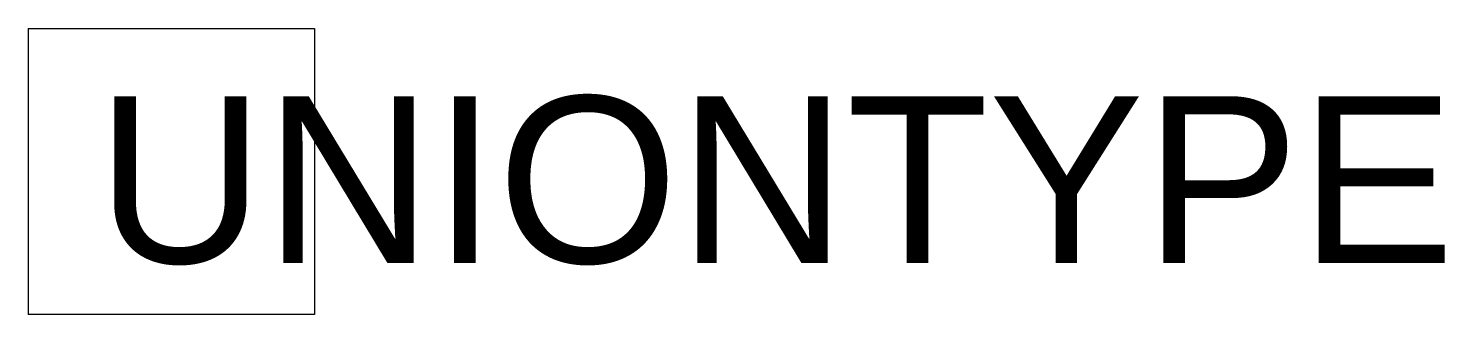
# Model space of a CAD drawing. Extents: x 0 to 0.406, y -0.041 to 0.041.
import ezdxf

# ---------------------------------------------------------------- set-up
doc = ezdxf.new("R2010")
doc.units = 0
doc.styles.get("Standard").update_dxf_attribs({"font": 'arial.ttf'})

msp = doc.modelspace()

# ---------------------------------------------------------------- linework, layer by layer
for p, q in [((0, 0.041), (0, -0.041)), ((0, 0.041), (0.082, 0.041)), ((0.082, 0.041), (0.082, -0.041)), ((0.082, -0.041), (0, -0.041))]:
    msp.add_line(p, q)

# ---------------------------------------------------------------- texts
msp.add_attdef('UNIONTYPE', (0.01946, -0.02623), 'L', height=0.04779)

doc.saveas('drawing.dxf')
